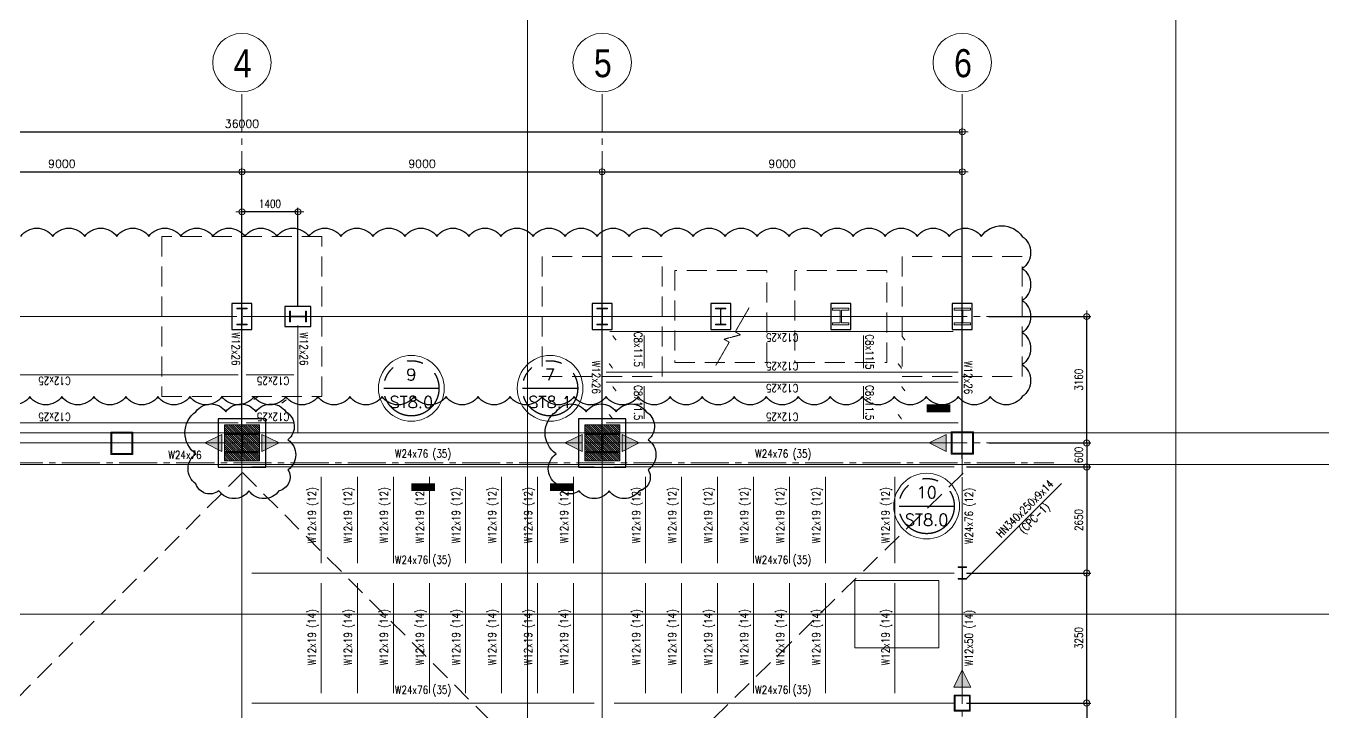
# Model space of a CAD drawing. Header units: millimetres. Extents: x 374056 to 882622, y 26363 to 140094.
# Drawn here: x 734124 to 766536, y 67815 to 84962 of the extents above; entities that cross this region are included whole.
import ezdxf
from ezdxf.enums import TextEntityAlignment as Align

# ---------------------------------------------------------------- set-up
doc = ezdxf.new("R2010")
doc.units = ezdxf.units.MM
doc.header["$MEASUREMENT"] = 0
for name, pattern in [('CENTER', [50.8, 31.75, -6.35, 6.35, -6.35]), ('CENTER2', [28.575, 19.05, -3.175, 3.175, -3.175]), ('HIDDEN', [0.375, 0.25, -0.125]), ('PHANTOM2', [1.25, 0.625, -0.125, 0.125, -0.125, 0.125, -0.125])]:
    doc.linetypes.add(name, pattern=pattern)
doc.layers.get('0').update_dxf_attribs({"lineweight": 9})
for name, color, linetype, lineweight in [('A-ANNO_DIM', 1, 'Continuous', 5), ('A_ARCHITECTURAL BACKGROUND', 251, 'Continuous', 5), ('COLUMN', 4, 'Continuous', 20), ('CUT SECTION 020', 5, 'Continuous', 20), ('HATCH 000 @ 1', 251, 'Continuous', 5), ('HATCH @ 1', 8, 'Continuous', 5), ('OUTLINE', 252, 'CENTER2', 9), ('PEDESTAL CONCRETE', 20, 'Continuous', 25), ('REVCLOUD', 6, 'Continuous', 25), ('S-ANNO-DIMS', 252, 'Continuous', 5), ('S-ANNO-MARK', 2, 'Continuous', 18), ('S-ANNO-NPLT', 7, 'Continuous', 9), ('S-Anno-Symb', 143, 'PHANTOM2', 30), ('S-BEAM', 5, 'Continuous', 9), ('S-BEAM-IDEN', 2, 'Continuous', 9), ('S-CONN', 1, 'Continuous', 9), ('S_foundation', 4, 'HIDDEN', 20), ('S_GRID LINES', 252, 'CENTER', 5), ('TEXT', 6, 'Continuous', 20)]:
    doc.layers.add(name, color=color, linetype=linetype, lineweight=lineweight)
doc.layers.add('S-DETL-GRID', color=62, linetype='Continuous', lineweight=9, plot=False)
doc.styles.add('ARIALNW', font='ARIALN.TTF')
doc.styles.add('ROMANS', font='ROMANS.shx', dxfattribs={"width": 0.8, "height": 40})
doc.styles.add('ROMANSX', font='ROMANS.shx', dxfattribs={"height": 0.09375})
doc.styles.add('SIMPLEX', font='SIMPLEX.shx', dxfattribs={"width": 1.1})
doc.linetypes.add('ZIGZAG', pattern='A,0.0001,-0.2,[131,ltypeshp.shx,S=0.2,R=0,X=-0.2,Y=0],-0.4,[131,ltypeshp.shx,S=0.2,R=180,X=0.2,Y=0],-0.2', length=0.8001)
doc.dimstyles.new('ESCA100', dxfattribs={"dimtxt": 200, "dimasz": 1, "dimexe": 100, "dimexo": 100, "dimgap": 100, "dimtad": 1, "dimdec": 0, "dimrnd": 1, "dimdsep": 46, "dimtxsty": 'ROMANS', "dimblk1": 'ESCADIM_ARW', "dimblk2": 'ESCADIM_ARW', "dimsah": 1, "dimcen": 50, "dimclrd": 256, "dimclre": 256, "dimclrt": 3, "dimadec": 0, "dimazin": 0, "dimtfac": 1, "dimtdec": 0, "dimtofl": 0, "dimtmove": 0, "dimatfit": 3, "dimldrblk": 'ESCADIM_ARW', "dimfxl": 0, "dimtolj": 1, "dimtzin": 0, "dimarcsym": 0})

# ---------------------------------------------------------------- blocks, each defined once
blk = doc.blocks.new('ESCADIM_ARW')
at = {"color": 7}
blk.add_line((-150, 0), (150, 0), dxfattribs=at)
blk.add_circle((0, 0), 75, dxfattribs=at)
blk = doc.blocks.new('*D4')
at = {"layer": 'Defpoints', "color": 0, "ltscale": 0.05, "transparency": 16777216}
for p in [(758088, 74540, 0), (757525, 73940, 0), (760631, 73940)]:
    blk.add_point(p, dxfattribs=at)
at = {"layer": 'S-ANNO-DIMS', "lineweight": -2, "ltscale": 0.05, "transparency": 16777216}
for p, q in [((758188, 74540), (760731, 74540)), ((760631, 74539), (760631, 73941)), ((757625, 73940), (760731, 73940))]:
    blk.add_line(p, q, dxfattribs=at)
for p, rotation in [((760631, 74540), 90), ((760631, 73940), 270)]:
    blk.add_blockref('ESCADIM_ARW', p, dxfattribs=dict(at, rotation=rotation))
at = {"layer": 'S-ANNO-DIMS', "color": 3, "ltscale": 0.05, "transparency": 16777216, "insert": (760431, 74240), "char_height": 200, "attachment_point": 5, "rotation": 90, "style": 'ROMANS'}
blk.add_mtext('\\A1;600', dxfattribs=at)
blk = doc.blocks.new('*D5')
at = {"layer": 'Defpoints', "color": 0, "ltscale": 0.05, "transparency": 16777216}
for p in [(757525, 73940, 0), (757525, 71290, 0), (760631, 71290)]:
    blk.add_point(p, dxfattribs=at)
at = {"layer": 'S-ANNO-DIMS', "lineweight": -2, "ltscale": 0.05, "transparency": 16777216}
for p, q in [((757625, 73940), (760731, 73940)), ((760631, 73939), (760631, 71291)), ((757625, 71290), (760731, 71290))]:
    blk.add_line(p, q, dxfattribs=at)
for p, rotation in [((760631, 73940), 90), ((760631, 71290), 270)]:
    blk.add_blockref('ESCADIM_ARW', p, dxfattribs=dict(at, rotation=rotation))
at = {"layer": 'S-ANNO-DIMS', "color": 3, "ltscale": 0.05, "transparency": 16777216, "insert": (760431, 72615), "char_height": 200, "attachment_point": 5, "rotation": 90, "style": 'ROMANS'}
blk.add_mtext('\\A1;2650', dxfattribs=at)
blk = doc.blocks.new('*D6')
at = {"layer": 'Defpoints', "color": 0, "ltscale": 0.05, "transparency": 16777216}
for p in [(757525, 71290, 0), (760631, 71290), (757525, 68040, 0)]:
    blk.add_point(p, dxfattribs=at)
at = {"layer": 'S-ANNO-DIMS', "lineweight": -2, "ltscale": 0.05, "transparency": 16777216}
for p, q in [((757625, 71290), (760731, 71290)), ((760631, 68041), (760631, 71289)), ((757625, 68040), (760731, 68040))]:
    blk.add_line(p, q, dxfattribs=at)
for p, rotation in [((760631, 71290), 90), ((760631, 68040), 270)]:
    blk.add_blockref('ESCADIM_ARW', p, dxfattribs=dict(at, rotation=rotation))
at = {"layer": 'S-ANNO-DIMS', "color": 3, "ltscale": 0.05, "transparency": 16777216, "insert": (760431, 69665), "char_height": 200, "attachment_point": 5, "rotation": 90, "style": 'ROMANS'}
blk.add_mtext('\\A1;3250', dxfattribs=at)
blk = doc.blocks.new('*D7')
at = {"layer": 'Defpoints', "color": 0, "ltscale": 0.05, "transparency": 16777216}
for p in [(757525, 68040, 0), (757525, 64790, 0), (760631, 64790)]:
    blk.add_point(p, dxfattribs=at)
at = {"layer": 'S-ANNO-DIMS', "lineweight": -2, "ltscale": 0.05, "transparency": 16777216}
for p, q in [((757625, 68040), (760731, 68040)), ((760631, 68039), (760631, 64791)), ((757625, 64790), (760731, 64790))]:
    blk.add_line(p, q, dxfattribs=at)
for p, rotation in [((760631, 68040), 90), ((760631, 64790), 270)]:
    blk.add_blockref('ESCADIM_ARW', p, dxfattribs=dict(at, rotation=rotation))
at = {"layer": 'S-ANNO-DIMS', "color": 3, "ltscale": 0.05, "transparency": 16777216, "insert": (760431, 66415), "char_height": 200, "attachment_point": 5, "rotation": 90, "style": 'ROMANS'}
blk.add_mtext('\\A1;3250', dxfattribs=at)
blk = doc.blocks.new('Bubble')
at = {"layer": 'S-ANNO-NPLT'}
blk.add_circle((0, 0), 0.261, dxfattribs=at)
at = {"layer": 'S-Anno-Symb', "color": 0}
blk.add_line((-0.219, 0), (0.219, 0), dxfattribs=at)
blk.add_circle((0, 0), 0.219, dxfattribs=at)
at = {"layer": 'S-Anno-Symb', "style": 'ROMANSX'}
for tag, p in [('1', (0, 0.109)), ('S1', (0, -0.109))]:
    blk.add_attdef(tag, text='', height=0.0937, dxfattribs=at).set_placement(p, align=Align.MIDDLE_CENTER)
at = {"layer": 'S-Anno-Symb', "style": 'ROMANSX', "width": 1.018385, "flags": 8}
blk.add_attdef('LONG', text='', height=0.0937, dxfattribs=at).set_placement((-0.18, -0.125), (0.18, -0.125), align=Align.FIT)
blk = doc.blocks.new('2F COLUMN LAYOUT')
at = {"layer": 'COLUMN', "ltscale": 0.05, "elevation": 0}
for points in [[(43999, 72095), (43897, 72095), (43897, 72111), (43976, 72111, 0.414214), (43994, 72130), (43994, 72370, 0.414214), (43976, 72389), (43897, 72389), (43897, 72405), (44102, 72405), (44102, 72389), (44022, 72389, 0.414214), (44004, 72370), (44004, 72130, 0.414214), (44022, 72111), (44102, 72111), (44102, 72095), (43999, 72095)], [(43999, 65595), (43897, 65595), (43897, 65611), (43976, 65611, 0.414214), (43994, 65630), (43994, 65870, 0.414214), (43976, 65889), (43897, 65889), (43897, 65905), (44102, 65905), (44102, 65889), (44022, 65889, 0.414214), (44004, 65870), (44004, 65630, 0.414214), (44022, 65611), (44102, 65611), (44102, 65595), (43999, 65595)], [(43999, 58545), (43897, 58545), (43897, 58561), (43976, 58561, 0.414214), (43994, 58580), (43994, 58820, 0.414214), (43976, 58839), (43897, 58839), (43897, 58855), (44102, 58855), (44102, 58839), (44022, 58839, 0.414214), (44004, 58820), (44004, 58580, 0.414214), (44022, 58561), (44102, 58561), (44102, 58545), (43999, 58545)], [(41470, 56000), (41470, 55897), (41454, 55897), (41454, 55976, 0.414214), (41435, 55995), (41195, 55995, 0.414214), (41177, 55976), (41177, 55897), (41161, 55897), (41161, 56102), (41177, 56102), (41177, 56023, 0.414214), (41195, 56004), (41435, 56004, 0.414214), (41454, 56023), (41454, 56102), (41470, 56102), (41470, 56000)]]:
    blk.add_lwpolyline(points, format="xyb", dxfattribs=at)
blk = doc.blocks.new('*D15')
at = {"layer": 'Defpoints', "color": 0, "ltscale": 0.05, "transparency": 16777216}
for p in [(748521, 81317), (739521, 74040), (748521, 74040)]:
    blk.add_point(p, dxfattribs=at)
at = {"layer": 'S-ANNO-DIMS', "lineweight": -2, "ltscale": 0.05, "transparency": 16777216}
for p, q in [((739521, 74140), (739521, 81417)), ((748521, 74140), (748521, 81417)), ((739522, 81317), (748520, 81317))]:
    blk.add_line(p, q, dxfattribs=at)
at = {"layer": 'S-ANNO-DIMS', "lineweight": -2, "ltscale": 0.05, "transparency": 16777216, "rotation": 180}
blk.add_blockref('ESCADIM_ARW', (739521, 81317), dxfattribs=at)
at = {"layer": 'S-ANNO-DIMS', "lineweight": -2, "ltscale": 0.05, "transparency": 16777216}
blk.add_blockref('ESCADIM_ARW', (748521, 81317), dxfattribs=at)
at = {"layer": 'S-ANNO-DIMS', "color": 3, "ltscale": 0.05, "transparency": 16777216, "insert": (744021, 81517), "char_height": 200, "attachment_point": 5, "style": 'ROMANS'}
blk.add_mtext('\\A1;{\\W1;9000}', dxfattribs=at)
blk = doc.blocks.new('*D12')
at = {"layer": 'Defpoints', "color": 0, "ltscale": 0.05, "transparency": 16777216}
for p in [(757521, 81317), (748521, 74040), (757521, 74040)]:
    blk.add_point(p, dxfattribs=at)
at = {"layer": 'S-ANNO-DIMS', "lineweight": -2, "ltscale": 0.05, "transparency": 16777216}
for p, q in [((748521, 74140), (748521, 81417)), ((757521, 74140), (757521, 81417)), ((748522, 81317), (757520, 81317))]:
    blk.add_line(p, q, dxfattribs=at)
at = {"layer": 'S-ANNO-DIMS', "lineweight": -2, "ltscale": 0.05, "transparency": 16777216, "rotation": 180}
blk.add_blockref('ESCADIM_ARW', (748521, 81317), dxfattribs=at)
at = {"layer": 'S-ANNO-DIMS', "lineweight": -2, "ltscale": 0.05, "transparency": 16777216}
blk.add_blockref('ESCADIM_ARW', (757521, 81317), dxfattribs=at)
at = {"layer": 'S-ANNO-DIMS', "color": 3, "ltscale": 0.05, "transparency": 16777216, "insert": (753021, 81517), "char_height": 200, "attachment_point": 5, "style": 'ROMANS'}
blk.add_mtext('\\A1;{\\W1;9000}', dxfattribs=at)
blk = doc.blocks.new('*D13')
at = {"layer": 'Defpoints', "color": 0, "ltscale": 0.05, "transparency": 16777216}
for p in [(757521, 82317), (721521, 74840), (757521, 74040)]:
    blk.add_point(p, dxfattribs=at)
at = {"layer": 'S-ANNO-DIMS', "lineweight": -2, "ltscale": 0.05, "transparency": 16777216}
for p, q in [((721521, 74940), (721521, 82417)), ((757521, 74140), (757521, 82417)), ((721522, 82317), (757520, 82317))]:
    blk.add_line(p, q, dxfattribs=at)
at = {"layer": 'S-ANNO-DIMS', "lineweight": -2, "ltscale": 0.05, "transparency": 16777216, "rotation": 180}
blk.add_blockref('ESCADIM_ARW', (721521, 82317), dxfattribs=at)
at = {"layer": 'S-ANNO-DIMS', "lineweight": -2, "ltscale": 0.05, "transparency": 16777216}
blk.add_blockref('ESCADIM_ARW', (757521, 82317), dxfattribs=at)
at = {"layer": 'S-ANNO-DIMS', "color": 3, "ltscale": 0.05, "transparency": 16777216, "insert": (739521, 82517), "char_height": 200, "attachment_point": 5, "style": 'ROMANS'}
blk.add_mtext('\\A1;{\\W1;36000}', dxfattribs=at)
blk = doc.blocks.new('*D14')
at = {"layer": 'Defpoints', "color": 0, "ltscale": 0.05, "transparency": 16777216}
for p in [(739521, 81317), (730521, 74840), (739521, 74040)]:
    blk.add_point(p, dxfattribs=at)
at = {"layer": 'S-ANNO-DIMS', "lineweight": -2, "ltscale": 0.05, "transparency": 16777216}
for p, q in [((730521, 74940), (730521, 81417)), ((739521, 74140), (739521, 81417)), ((730522, 81317), (739520, 81317))]:
    blk.add_line(p, q, dxfattribs=at)
at = {"layer": 'S-ANNO-DIMS', "lineweight": -2, "ltscale": 0.05, "transparency": 16777216, "rotation": 180}
blk.add_blockref('ESCADIM_ARW', (730521, 81317), dxfattribs=at)
at = {"layer": 'S-ANNO-DIMS', "lineweight": -2, "ltscale": 0.05, "transparency": 16777216}
blk.add_blockref('ESCADIM_ARW', (739521, 81317), dxfattribs=at)
at = {"layer": 'S-ANNO-DIMS', "color": 3, "ltscale": 0.05, "transparency": 16777216, "insert": (735021, 81517), "char_height": 200, "attachment_point": 5, "style": 'ROMANS'}
blk.add_mtext('\\A1;{\\W1;9000}', dxfattribs=at)
blk = doc.blocks.new('2F FRAMING LAYOUT_new')
at = {"layer": 'S-CONN'}
for points in [[(-18500, 9540), (-18929, 9750), (-18500, 9960)], [(-17500, 9540), (-17071, 9750), (-17500, 9960)], [(-9500, 9540), (-9929, 9750), (-9500, 9960)], [(-8500, 9540), (-8071, 9750), (-8500, 9960)], [(-400, 9540), (-829, 9750), (-400, 9960)], [(211, 3650), (0, 4079), (-210, 3650)]]:
    blk.add_hatch(color=256, dxfattribs=at).paths.add_polyline_path(points)
at = {"layer": 'COLUMN', "ltscale": 0.05, "elevation": 0}
for points in [[(-18000, 12700), (-18130, 12700), (-18130, 12720), (-18023, 12720, 0.414214), (-18005, 12737), (-18005, 13083, 0.414214), (-18023, 13101), (-18130, 13101), (-18130, 13120), (-17869, 13120), (-17869, 13101), (-17977, 13101, 0.414214), (-17994, 13083), (-17994, 12737, 0.414214), (-17977, 12720), (-17869, 12720), (-17869, 12700), (-18000, 12700)], [(-16809, 12910), (-16809, 13041), (-16790, 13041), (-16790, 12933, 0.414214), (-16773, 12916), (-16426, 12916, 0.414214), (-16409, 12933), (-16409, 13041), (-16390, 13041), (-16390, 12779), (-16409, 12779), (-16409, 12887, 0.414214), (-16426, 12904), (-16773, 12904, 0.414214), (-16790, 12887), (-16790, 12779), (-16809, 12779), (-16809, 12910)], [(-9000, 12700), (-9130, 12700), (-9130, 12720), (-9023, 12720, 0.414214), (-9005, 12737), (-9005, 13083, 0.414214), (-9023, 13101), (-9130, 13101), (-9130, 13120), (-8869, 13120), (-8869, 13101), (-8977, 13101, 0.414214), (-8994, 13083), (-8994, 12737, 0.414214), (-8977, 12720), (-8869, 12720), (-8869, 12700), (-9000, 12700)], [(-6035, 12700), (-6166, 12700), (-6166, 12720), (-6058, 12720, 0.414214), (-6041, 12737), (-6041, 13083, 0.414214), (-6058, 13101), (-6166, 13101), (-6166, 13120), (-5904, 13120), (-5904, 13101), (-6012, 13101, 0.414214), (-6029, 13083), (-6029, 12737, 0.414214), (-6012, 12720), (-5904, 12720), (-5904, 12700), (-6035, 12700)], [(-3036, 12702), (-3239, 12702), (-3239, 12750), (-3068, 12750, 0.414214), (-3051, 12767), (-3051, 13053, 0.414214), (-3068, 13070), (-3239, 13070), (-3239, 13118), (-2833, 13118), (-2833, 13070), (-3004, 13070, 0.414214), (-3021, 13053), (-3021, 12767, 0.414214), (-3004, 12750), (-2833, 12750), (-2833, 12702), (-3036, 12702)], [(0, 12702), (-203, 12702), (-203, 12750), (-32, 12750, 0.414214), (-15, 12767), (-15, 13053, 0.414214), (-32, 13070), (-203, 13070), (-203, 13118), (204, 13118), (204, 13070), (32, 13070, 0.414214), (15, 13053), (15, 12767, 0.414214), (32, 12750), (204, 12750), (204, 12702), (0, 12702)]]:
    blk.add_lwpolyline(points, format="xyb", dxfattribs=at)
at = {"layer": 'S-ANNO-MARK', "elevation": 0}
for points in [[(-8650, 12318, 30, 30, 0), (-8737, 12431, 0, 0, 0), (-8737, 11621, 30, 30, 0), (-8824, 11734, 0, 0, 0)], [(-1431, 12318, 30, 30, 0), (-1518, 12431, 0, 0, 0), (-1518, 11621, 30, 30, 0), (-1605, 11734, 0, 0, 0)], [(-8650, 11048, 30, 30, 0), (-8737, 11161, 0, 0, 0), (-8737, 10352, 30, 30, 0), (-8824, 10465, 0, 0, 0)], [(-1431, 11048, 30, 30, 0), (-1518, 11161, 0, 0, 0), (-1518, 10352, 30, 30, 0), (-1605, 10465, 0, 0, 0)]]:
    blk.add_lwpolyline(points, format="xyseb", dxfattribs=at)
at = {"layer": 'S-BEAM'}
for p, q in [((-18227, 12910, 0), (-26773, 12910, 0)), ((-17773, 12910, 0), (-15352, 12910, 0)), ((-16600, 10000, 0), (-16600, 12683, 0)), ((-16323, 12910, 0), (-9227, 12910, 0)), ((-8807, 12910, 0), (-6225, 12910, 0)), ((-3263, 12910, 0), (-5845, 12910, 0)), ((-2809, 12910, 0), (-227, 12910, 0)), ((-18000, 10132, 0), (-18000, 12634, 0)), ((-9000, 10132, 0), (-9000, 12634, 0)), ((-227, 12535, 0), (-8807, 12535, 0)), ((-7950, 11617, 0), (-7950, 12435, 0)), ((-2464, 11617, 0), (-2464, 12435, 0)), ((0, 10132, 0), (0, 12634, 0)), ((-26283, 11450, 0), (-18097, 11450, 0)), ((-16700, 11450, 0), (-17897, 11450, 0)), ((-8900, 11517, 0), (-100, 11517, 0)), ((-8900, 11267, 0), (-100, 11267, 0)), ((-7950, 10350, 0), (-7950, 11167, 0)), ((-2464, 10350, 0), (-2464, 11167, 0)), ((-26283, 10250, 0), (-18097, 10250, 0)), ((-16700, 10250, 0), (-17897, 10250, 0)), ((-8900, 10250, 0), (-100, 10250, 0)), ((-26600, 9750, 0), (-18500, 9750, 0)), ((-9500, 9750, 0), (-17500, 9750, 0)), ((-8500, 9750, 0), (-400, 9750, 0)), ((-18001, 9350, 0), (-18000, -9369, 0)), ((-9198, 9150, 0), (-17750, 9150, 0)), ((-9000, 9350, 0), (-9000, -9454, 0)), ((-203, 9150, 0), (-8698, 9150, 0)), ((-16016, 6750, 0), (-16016, 8900, 0)), ((-15116, 6750, 0), (-15116, 8900, 0)), ((-14216, 6750, 0), (-14216, 8900, 0)), ((-13317, 6750, 0), (-13317, 8900, 0)), ((-12417, 6750, 0), (-12417, 8900, 0)), ((-11517, 6750, 0), (-11517, 8900, 0)), ((-10617, 6750, 0), (-10617, 8900, 0)), ((-9718, 6750, 0), (-9718, 8900, 0)), ((-7913, 6750, 0), (-7913, 8900, 0)), ((-7014, 6750, 0), (-7014, 8900, 0)), ((-6114, 6750, 0), (-6114, 8900, 0)), ((-5214, 6750, 0), (-5214, 8900, 0)), ((-4314, 6750, 0), (-4314, 8900, 0)), ((-3415, 6750, 0), (-3415, 8900, 0)), ((-1684, 6750, 0), (-1684, 8900, 0)), ((0, 6755, 0), (1, 8895, 0)), ((-203, 6500, 0), (-17750, 6500, 0)), ((-16016, 3500, 0), (-16016, 6250, 0)), ((-15116, 3500, 0), (-15116, 6250, 0)), ((-14216, 3500, 0), (-14216, 6250, 0)), ((-13317, 3500, 0), (-13317, 6250, 0)), ((-12417, 3500, 0), (-12417, 6250, 0)), ((-11517, 3500, 0), (-11517, 6250, 0)), ((-10617, 3500, 0), (-10617, 6250, 0)), ((-9718, 3500, 0), (-9718, 6250, 0)), ((-7913, 3500, 0), (-7913, 6250, 0)), ((-7014, 3500, 0), (-7014, 6250, 0)), ((-6114, 3500, 0), (-6114, 6250, 0)), ((-5214, 3500, 0), (-5214, 6250, 0)), ((-4314, 3500, 0), (-4314, 6250, 0)), ((-3415, 3500, 0), (-3415, 6250, 0)), ((-1684, 3500, 0), (-1684, 6250, 0)), ((0, 3650, 0), (0, 6245, 0)), ((-9198, 3250, 0), (-17750, 3250, 0)), ((-203, 3250, 0), (-8698, 3250, 0))]:
    blk.add_line(p, q, dxfattribs=at)
at = {"layer": 'S-CONN', "color": 1, "elevation": 0}
for points in [[(-18500, 9960), (-18929, 9750), (-18500, 9540), (-18500, 9961)], [(-17500, 9960), (-17071, 9750), (-17500, 9540), (-17500, 9961)], [(-9500, 9960), (-9929, 9750), (-9500, 9540), (-9500, 9961)], [(-8500, 9960), (-8071, 9750), (-8500, 9540), (-8500, 9961)], [(-400, 9960), (-829, 9750), (-400, 9540), (-400, 9961)], [(-210, 3650), (0, 4079), (211, 3650), (-211, 3650)]]:
    blk.add_lwpolyline(points, dxfattribs=at)
blk = doc.blocks.new('*D205')
at = {"layer": 'Defpoints', "color": 0, "ltscale": 0.05, "transparency": 16777216}
for p in [(758088, 77700, 0), (760631, 77700), (758088, 74540, 0)]:
    blk.add_point(p, dxfattribs=at)
at = {"layer": 'S-ANNO-DIMS', "lineweight": -2, "ltscale": 0.05, "transparency": 16777216}
for p, q in [((758188, 77700), (760731, 77700)), ((760631, 74541), (760631, 77699)), ((758188, 74540), (760731, 74540))]:
    blk.add_line(p, q, dxfattribs=at)
for p, rotation in [((760631, 77700), 90), ((760631, 74540), 270)]:
    blk.add_blockref('ESCADIM_ARW', p, dxfattribs=dict(at, rotation=rotation))
at = {"layer": 'S-ANNO-DIMS', "color": 3, "ltscale": 0.05, "transparency": 16777216, "insert": (760431, 76120), "char_height": 200, "attachment_point": 5, "rotation": 90, "style": 'ROMANS'}
blk.add_mtext('\\A1;3160', dxfattribs=at)
blk = doc.blocks.new('*D206')
at = {"layer": 'Defpoints', "color": 0, "ltscale": 0.05, "transparency": 16777216}
for p in [(739521, 80317), (740921, 77864, 0), (739521, 74840, 0)]:
    blk.add_point(p, dxfattribs=at)
at = {"layer": 'S-ANNO-DIMS', "lineweight": -2, "ltscale": 0.05, "transparency": 16777216}
for p, q in [((739521, 74940), (739521, 80417)), ((740921, 77964), (740921, 80417)), ((740920, 80317), (739522, 80317))]:
    blk.add_line(p, q, dxfattribs=at)
at = {"layer": 'S-ANNO-DIMS', "lineweight": -2, "ltscale": 0.05, "transparency": 16777216, "rotation": 180}
blk.add_blockref('ESCADIM_ARW', (739521, 80317), dxfattribs=at)
at = {"layer": 'S-ANNO-DIMS', "lineweight": -2, "ltscale": 0.05, "transparency": 16777216}
blk.add_blockref('ESCADIM_ARW', (740921, 80317), dxfattribs=at)
at = {"layer": 'S-ANNO-DIMS', "color": 3, "ltscale": 0.05, "transparency": 16777216, "insert": (740221, 80517), "char_height": 200, "attachment_point": 5, "style": 'ROMANS'}
blk.add_mtext('\\A1;1400', dxfattribs=at)

msp = doc.modelspace()

# ---------------------------------------------------------------- hatches: boundary and pattern name
at = {"layer": 'HATCH 000 @ 1'}
h = msp.add_hatch(dxfattribs=at)
h.set_pattern_fill('ANSI31', color=256, scale=300, angle=90)
h.set_pattern_definition([(135, (381132.305, 1564.214), (-26.5165043, -26.5165043), [])])
h.paths.add_polyline_path([(739959.93885, 74991.75083), (739084.93885, 74991.75083), (739084.93885, 74091.75083), (739959.93885, 74091.75083)])
h = msp.add_hatch(dxfattribs=at)
h.set_pattern_fill('ANSI31', color=256, scale=300, angle=90)
h.set_pattern_definition([(135, (390133.01, 1564.214), (-26.5165043, -26.5165043), [])])
h.paths.add_polyline_path([(748960.64518, 74991.75083), (748085.64518, 74991.75083), (748085.64518, 74091.75083), (748960.64518, 74091.75083)])
at = {"layer": 'HATCH @ 1', "ltscale": 0.5}
h = msp.add_hatch(dxfattribs=at)
h.set_pattern_fill('ANSI31', color=256, scale=150, angle=180, style=0)
h.set_pattern_definition([(225, (5.534, 9.155), (13.25825215, -13.25825215), [])])
h.paths.add_polyline_path([(739121.01819, 74790.23398), (739921.01819, 74790.23398), (739921.01819, 74754.23398), (739535.01819, 74754.23398), (739535.01819, 74326.23398), (739921.01819, 74326.23398), (739921.01819, 74290.23398), (739121.01819, 74290.23398), (739121.01819, 74326.23398), (739507.01819, 74326.23398), (739507.01819, 74754.23398), (739121.01819, 74754.23398)])
h = msp.add_hatch(dxfattribs=at)
h.set_pattern_fill('ANSI31', color=256, scale=150, angle=180, style=0)
h.set_pattern_definition([(225, (9005.534, 9.155), (13.25825215, -13.25825215), [])])
h.paths.add_polyline_path([(748121.01819, 74790.23398), (748921.01819, 74790.23398), (748921.01819, 74754.23398), (748535.01819, 74754.23398), (748535.01819, 74326.23398), (748921.01819, 74326.23398), (748921.01819, 74290.23398), (748121.01819, 74290.23398), (748121.01819, 74326.23398), (748507.01819, 74326.23398), (748507.01819, 74754.23398), (748121.01819, 74754.23398)])
at = {"layer": 'HATCH @ 1', "ltscale": 0.05}
h = msp.add_hatch(dxfattribs=at)
h.set_pattern_fill('ANSI31', color=256, scale=250, style=0)
h.set_pattern_definition([(45, (713521.638, -1004.587), (-22.097087, 22.097087), [])])
h.paths.add_polyline_path([(757341.01819, 67860.23398), (757701.01819, 67860.23398), (757701.01819, 68220.23398), (757341.01819, 68220.23398)], flags=16)
h.paths.add_polyline_path([(757321.01819, 67840.23398), (757721.01819, 67840.23398), (757721.01819, 68240.23398), (757321.01819, 68240.23398)])

# ---------------------------------------------------------------- linework, layer by layer
at = {"color": 1, "ltscale": 0.05}
msp.add_xline((829483.82352, 74001.669), (1, 0), dxfattribs=at)
at = {"color": 2, "ltscale": 0.05}
msp.add_xline((870391.28772, 70259.96912), (1, 0), dxfattribs=at)
at = {"ltscale": 0.05}
msp.add_lwpolyline([(754838.22192, 71098.96912), (756931.22192, 71098.96912), (756931.22192, 69420.96912), (754838.22192, 69420.96912)], close=True, dxfattribs=at)
for centre in [(739521.01819, 84044.63375, -0.00004), (748521.01819, 84044.63375, -0.00004), (757521.01819, 84044.63375, -0.00004)]:
    msp.add_circle(centre, 730.45818)
at = {"layer": 'A-ANNO_DIM', "ltscale": 0.05}
msp.add_line((739521.01819, 74921.92409, -0.00004), (739521.01819, 77423.83098, -0.00005), dxfattribs=at)
at = {"layer": 'A_ARCHITECTURAL BACKGROUND', "linetype": 'HIDDEN', "ltscale": 2000}
for p, q in [((739538.61593, 73801.77803, -0.00006), (721521.01819, 55757.17935, -0.00004)), ((739532.80022, 73801.77803, -0.00006), (757550.39796, 55757.17935, -0.00004)), ((739535.70807, 56089.28851, -0.00006), (757558.747, 73801.77803, -0.00005))]:
    msp.add_line(p, q, dxfattribs=at)
at = {"layer": 'COLUMN', "ltscale": 0.05}
for points, elevation in [([(736240.8003, 74254.07903), (736794.8003, 74254.07903), (736794.8003, 74808.07903), (736240.8003, 74808.07903)], -0.00002), ([(736265.8003, 74279.07903), (736769.8003, 74279.07903), (736769.8003, 74783.07903), (736265.8003, 74783.07903)], -0.00002), ([(739121.01819, 74790.23398), (739921.01819, 74790.23398), (739921.01819, 74754.23398), (739535.01819, 74754.23398), (739535.01819, 74326.23398), (739921.01819, 74326.23398), (739921.01819, 74290.23398), (739121.01819, 74290.23398), (739121.01819, 74326.23398), (739507.01819, 74326.23398), (739507.01819, 74754.23398), (739121.01819, 74754.23398)], -0.00004), ([(748121.01819, 74790.23398), (748921.01819, 74790.23398), (748921.01819, 74754.23398), (748535.01819, 74754.23398), (748535.01819, 74326.23398), (748921.01819, 74326.23398), (748921.01819, 74290.23398), (748121.01819, 74290.23398), (748121.01819, 74326.23398), (748507.01819, 74326.23398), (748507.01819, 74754.23398), (748121.01819, 74754.23398)], -0.00004), ([(757244.01819, 74263.23398), (757798.01819, 74263.23398), (757798.01819, 74817.23398), (757244.01819, 74817.23398)], -0.00004), ([(757269.01819, 74288.23398), (757773.01819, 74288.23398), (757773.01819, 74792.23398), (757269.01819, 74792.23398)], -0.00004), ([(757321.01819, 67840.23398), (757721.01819, 67840.23398), (757721.01819, 68240.23398), (757321.01819, 68240.23398)], -0.00004), ([(757341.01819, 67860.23398), (757701.01819, 67860.23398), (757701.01819, 68220.23398), (757341.01819, 68220.23398)], -0.00004)]:
    msp.add_lwpolyline(points, close=True, dxfattribs=dict(at, elevation=elevation))
at = {"layer": 'CUT SECTION 020', "color": 1, "linetype": 'ZIGZAG', "ltscale": 50, "elevation": -0.00005}
for points in [[(739959.93885, 74991.75083), (739084.93885, 74991.75083), (739084.93885, 74091.75083), (739959.93885, 74091.75083)], [(748960.64518, 74991.75083), (748085.64518, 74991.75083), (748085.64518, 74091.75083), (748960.64518, 74091.75083)]]:
    msp.add_lwpolyline(points, close=True, dxfattribs=at)
at = {"layer": 'OUTLINE', "ltscale": 0.05, "elevation": 0.00001}
msp.add_lwpolyline([(752194.64906, 77919.25613), (751847.33025, 77317.68232), (751977.23406, 77242.68232), (751567.42644, 77132.8747), (751697.33025, 77057.8747), (751358.75202, 76471.44002)], dxfattribs=at)
at = {"layer": 'PEDESTAL CONCRETE', "ltscale": 0.05}
for points, elevation in [([(739771.01819, 78025.23398), (739271.01819, 78025.23398), (739271.01819, 77375.23398), (739771.01819, 77375.23398)], -0.00004), ([(741246.01819, 77450.23398), (741246.01819, 77950.23398), (740596.01819, 77950.23398), (740596.01819, 77450.23398)], 0.00004), ([(748771.01819, 78025.23398), (748271.01819, 78025.23398), (748271.01819, 77375.23398), (748771.01819, 77375.23398)], -0.00004), ([(751735.64262, 78025.23398), (751235.64262, 78025.23398), (751235.64262, 77375.23398), (751735.64262, 77375.23398)], -0.00001), ([(754734.72035, 78025.23398), (754234.72035, 78025.23398), (754234.72035, 77375.23398), (754734.72035, 77375.23398)], -0.00001), ([(757771.01819, 78025.23398), (757271.01819, 78025.23398), (757271.01819, 77375.23398), (757771.01819, 77375.23398)], -0.00004), ([(738930.93885, 75145.75083), (738930.93885, 73937.75083), (740113.93885, 73937.75083), (740113.93885, 75145.75083)], -0.00005), ([(747931.64518, 75145.75083), (747931.64518, 73937.75083), (749114.64518, 73937.75083), (749114.64518, 75145.75083)], -0.00005)]:
    msp.add_lwpolyline(points, close=True, dxfattribs=dict(at, elevation=elevation))
at = {"layer": 'REVCLOUD', "ltscale": 0.05}
msp.add_lwpolyline([(733994.31251, 79700.23398, -0.52056705), (734794.31251, 79700.23398, -0.52056705), (735594.31251, 79700.23398, -0.52056705), (736394.31251, 79700.23398, -0.52056705), (737194.31251, 79700.23398, -0.52056705), (737994.31251, 79700.23398, -0.52056705), (738794.31251, 79700.23398, -0.52056705), (739594.31251, 79700.23398, -0.52056705), (740394.31251, 79700.23398, -0.52056705), (741194.31251, 79700.23398, -0.52056705), (741994.31251, 79700.23398, -0.52056705), (742794.31251, 79700.23398, -0.52056705), (743594.31251, 79700.23398, -0.52056705), (744394.31251, 79700.23398, -0.52056705), (745194.31251, 79700.23398, -0.52056705), (745994.31251, 79700.23398, -0.52056705), (746794.31251, 79700.23398, -0.52056705), (747594.31251, 79700.23398, -0.52056705), (748394.31251, 79700.23398, -0.52056705), (749194.31251, 79700.23398, -0.52056705), (749994.31251, 79700.23398, -0.52056705), (750794.31251, 79700.23398, -0.52056705), (751594.31251, 79700.23398, -0.52056705), (752394.31251, 79700.23398, -0.52056705), (753194.31251, 79700.23398, -0.52056705), (753994.31251, 79700.23398, -0.52056705), (754794.31251, 79700.23398, -0.52056705), (755594.31251, 79700.23398, -0.52056705), (756394.31251, 79700.23398, -0.52056705), (757194.31251, 79700.23398, -0.52056705), (757994.31251, 79700.23398, -0.52056705), (759021.01819, 79700.23398, -0.52056705), (759021.01819, 78900.23398, -0.52056705), (759021.01819, 78100.23398, -0.52056705), (759021.01819, 77300.23398, -0.52056705), (759021.01819, 76500.23398, -0.52056705), (759021.01819, 75700.23398, -0.52056705), (758221.01819, 75700.23398, -0.52056705), (757421.01819, 75700.23398, -0.52056705), (756621.01819, 75700.23398, -0.52056705), (755821.01819, 75700.23398, -0.52056705), (755021.01819, 75700.23398, -0.52056705), (754221.01819, 75700.23398, -0.52056705), (753421.01819, 75700.23398, -0.52056705), (752621.01819, 75700.23398, -0.52056705), (751821.01819, 75700.23398, -0.52056705), (751021.01819, 75700.23398, -0.52056705), (750221.01819, 75700.23398, -0.52056705), (749421.01819, 75700.23398, -0.52056705), (748621.01819, 75700.23398, -0.52056705), (747821.01819, 75700.23398, -0.52056705), (747021.01819, 75700.23398, -0.52056705), (746221.01819, 75700.23398, -0.52056705), (745421.01819, 75700.23398, -0.52056705), (744621.01819, 75700.23398, -0.52056705), (743821.01819, 75700.23398, -0.52056705), (743021.01819, 75700.23398, -0.52056705), (742221.01819, 75700.23398, -0.52056705), (741421.01819, 75700.23398, -0.52056705), (740621.01819, 75700.23398, -0.52056705), (739821.01819, 75700.23398, -0.52056705), (739021.01819, 75700.23398, -0.52056705), (738221.01819, 75700.23398, -0.52056705), (737421.01819, 75700.23398, -0.52056705), (736621.01819, 75700.23398, -0.52056705), (735821.01819, 75700.23398, -0.52056705), (735021.01819, 75700.23398, -0.52056705), (734221.01819, 75700.23398, -0.52056705), (733421.01819, 75700.23398, -0.52056705)], format="xyb", dxfattribs=at)
at = {"layer": 'REVCLOUD', "ltscale": 0.05, "elevation": -0.00005}
for points in [[(738370.66463, 73518.09081, -0.52056705), (738370.66463, 74268.09081, -0.52056705), (738370.66463, 75320.75728, -0.52056705), (739120.66463, 75320.75728, -0.52056705), (739870.66463, 75320.75728, -0.52056705), (740620.66463, 75320.75728, -0.52056705), (740670.66463, 74620.75728, -0.52056705), (740670.66463, 73870.75728, -0.52056705), (740446.99786, 73344.42404, -0.52056705), (739696.99786, 73344.42404, -0.52056705), (738946.99786, 73344.42404, -0.52056705)], [(747371.37096, 73518.09081, -0.52056705), (747371.37096, 74268.09081, -0.52056705), (747371.37096, 75320.75728, -0.52056705), (748121.37096, 75320.75728, -0.52056705), (748871.37096, 75320.75728, -0.52056705), (749621.37096, 75320.75728, -0.52056705), (749671.37096, 74620.75728, -0.52056705), (749671.37096, 73870.75728, -0.52056705), (749447.70419, 73344.42404, -0.52056705), (748697.70419, 73344.42404, -0.52056705), (747947.70419, 73344.42404, -0.52056705)]]:
    msp.add_lwpolyline(points, format="xyb", close=True, dxfattribs=at)
at = {"layer": 'S-ANNO-MARK', "elevation": 0.00004}
msp.add_lwpolyline([(739930.65714, 75705.79262, 29.99952, 29.99952, 0), (739817.61282, 75618.79148, 0, 0, 0), (740627.19037, 75618.79148, 29.99952, 29.99952, 0), (740514.14604, 75531.79035, 0, 0, 0)], format="xyseb", dxfattribs=at)
at = {"layer": 'S-Anno-Symb', "linetype": 'ByBlock'}
for points, elevation in [([(756630.2645, 73784.00345, 0, 0, 0), (756630.2645, 75405.89105, 196.07256, 196.07256, 0), (757218.48218, 75405.89105, 0, 0, 0)], -0.00005), ([(743754.14175, 75084.31549, 0, 0, 0), (743754.14175, 73437.01221, 196.07256, 196.07256, 0), (744342.35943, 73437.01221, 0, 0, 0)], 0.00004), ([(747221.01819, 75084.31549, 0, 0, 0), (747221.01819, 73437.01221, 196.07256, 196.07256, 0), (747809.23587, 73437.01221, 0, 0, 0)], -0.00005)]:
    msp.add_lwpolyline(points, format="xyseb", dxfattribs=dict(at, elevation=elevation))
at = {"layer": 'S-BEAM-IDEN', "color": 3}
msp.add_line((757622.76104, 71151.67698, -0.00004), (759998.02798, 73526.94392, -0.00004), dxfattribs=at)
at = {"layer": 'S-DETL-GRID'}
for p, q in [((746656.38805, 115476.70862, 0), (746656.38805, 47676.70872, 0)), ((762856.38805, 115476.70862, 0), (762856.38805, 47676.70872, 0)), ((811456.38805, 74796.70868, 0), (714256.38805, 74796.70868, 0))]:
    msp.add_line(p, q, dxfattribs=at)
at = {"layer": 'S_foundation', "ltscale": 2000}
for points, elevation in [([(737521.01819, 75700.23398), (741521.01819, 75700.23398), (741521.01819, 79700.23398), (737521.01819, 79700.23398)], -0.00004), ([(747021.01819, 76200.23398), (750021.01819, 76200.23398), (750021.01819, 79200.23398), (747021.01819, 79200.23398)], -0.00004), ([(756021.01819, 76200.23398), (759021.01819, 76200.23398), (759021.01819, 79200.23398), (756021.01819, 79200.23398)], -0.00004), ([(750335.64262, 76550.23398), (752635.64262, 76550.23398), (752635.64262, 78850.23398), (750335.64262, 78850.23398)], -0.00001), ([(753334.72035, 76550.23398), (755634.72035, 76550.23398), (755634.72035, 78850.23398), (753334.72035, 78850.23398)], -0.00001)]:
    msp.add_lwpolyline(points, close=True, dxfattribs=dict(at, elevation=elevation))
at = {"layer": 'S_GRID LINES', "linetype": 'CENTER2', "ltscale": 50}
for p, q in [((739521.01819, 52302.51741, -0.00004), (739521.01819, 83314.17557, -0.00004)), ((748521.01819, 52302.51741, -0.00004), (748521.01819, 83314.17557, -0.00004)), ((757521.01819, 52302.51741, -0.00004), (757521.01819, 83314.17557, -0.00004)), ((718117.38128, 77700.23398, -0.00003), (759811.73819, 77700.23398, -0.00008)), ((718117.38128, 74540.23398, 0), (759811.73819, 74540.23398, -0.00005)), ((716447.76259, 74040.23398, 0), (759811.73819, 74040.23398, -0.00005))]:
    msp.add_line(p, q, dxfattribs=at)

# ---------------------------------------------------------------- block references
msp.add_blockref('2F COLUMN LAYOUT', (713521.01819, -959.76602, -0.00004))
at = {"layer": 'A-ANNO_DIM'}
msp.add_blockref('2F FRAMING LAYOUT_new', (757520.61503, 64790.23398, -0.00003), dxfattribs=at)
at = {"layer": 'S-Anno-Symb', "xscale": 3149.760000000242, "yscale": 3149.760000000242, "zscale": 3149.760000000242}
for p, values in [((743754.14175, 75905.68146, 0.00004), {'1': '9', 'S1': 'ST8.0'}), ((747221.01819, 75905.68146, -0.00005), {'1': '7', 'S1': 'ST8.1'}), ((756630.2645, 72962.63747, -0.00005), {'1': '10', 'S1': 'ST8.0'})]:
    msp.add_blockref('Bubble', p, dxfattribs=at).add_auto_attribs(values)

# ---------------------------------------------------------------- texts
at = {"layer": 'S-ANNO-DIMS', "color": 52, "char_height": 200, "attachment_point": 5, "style": 'SIMPLEX'}
for s, insert, rotation in [('\\A1;{\\W0.8;W12x26}', (739371.01819, 76891.17073, 0.00002), 270), ('\\A1;{\\W0.8;W12x26}', (741071.01819, 76891.17073, 0.00004), 270), ('\\A1;{\\W0.8;C8x11.5}', (749420.97584, 76879.3717, -0.00007), 270), ('\\A1;{\\W0.8;C12x25}', (753021.01819, 77174.83098, -0.00005), 180), ('\\A1;{\\W0.8;C8x11.5}', (755206.2854, 76816.1702, -0.00003), 270), ('\\A1;{\\W0.8;W12x26}', (748371.01819, 76182.53248, -0.0001), 270), ('\\A1;{\\W0.8;C12x25}', (753021.01819, 76457.50942, -0.00005), 180), ('\\A1;{\\W0.8;W12x26}', (757671.01819, 76172.87754, -0.00004), 270), ('\\A1;{\\W0.8;C12x25}', (734836.8983, 76090.70124, 0.00003), 180), ('\\A1;{\\W0.8;C12x25}', (740299.19641, 76090.70124, 0.00007), 180), ('\\A1;{\\W0.8;C8x11.5}', (749420.97584, 75546.70511, -0.00004), 270), ('\\A1;{\\W0.8;C12x25}', (753021.01819, 75907.55554, -0.00006), 180), ('\\A1;{\\W0.8;C8x11.5}', (755206.2854, 75546.70511, -0.00005), 270), ('\\A1;{\\W0.8;C12x25}', (734836.8983, 75190.23398, 0.00001), 180), ('\\A1;{\\W0.8;C12x25}', (740299.19641, 75190.23398, 0.00005), 180), ('\\A1;{\\W0.8;C12x25}', (753021.01819, 75190.23398, -0.00006), 180), ('\\A1;{\\W0.8;HN340x250x9x14\\P(CPC-1)}', (759225.4485, 72754.36444, -0.00004), 45.004492457), ('\\A1;{\\W0.8;W12x19 (12)}', (741304.34489, 72733.5061, 0.00004), 90), ('\\A1;{\\W0.8;W12x19 (12)}', (742204.0682, 72733.5061, 0.00004), 90), ('\\A1;{\\W0.8;W12x19 (12)}', (743103.79152, 72733.5061, 0.00004), 90), ('\\A1;{\\W0.8;W12x19 (12)}', (744003.51484, 72733.5061, 0.00004), 90), ('\\A1;{\\W0.8;W12x19 (12)}', (744903.23816, 72733.5061, 0.00004), 90), ('\\A1;{\\W0.8;W12x19 (12)}', (745802.96148, 72733.5061, 0.00004), 90), ('\\A1;{\\W0.8;W12x19 (12)}', (746702.6848, 72733.5061, 0.00004), 90), ('\\A1;{\\W0.8;W12x19 (12)}', (747602.40812, 72733.5061, 0.00004), 90), ('\\A1;{\\W0.8;W12x19 (12)}', (749406.8473, 72733.5061, -0.0001), 90), ('\\A1;{\\W0.8;W12x19 (12)}', (750306.57062, 72733.5061, 0.00005), 90), ('\\A1;{\\W0.8;W12x19 (12)}', (751206.29394, 72733.5061, 0.00005), 90), ('\\A1;{\\W0.8;W12x19 (12)}', (752106.01726, 72733.5061, 0.00004), 90), ('\\A1;{\\W0.8;W12x19 (12)}', (753005.74058, 72733.5061, 0.00004), 90), ('\\A1;{\\W0.8;W12x19 (12)}', (753905.4639, 72733.5061, 0.00004), 90), ('\\A1;{\\W0.8;W12x19 (12)}', (755636.16197, 72733.5061, 0.00009), 90), ('\\A1;{\\W0.8;W24x76 (12)}', (757721.46692, 72715.23398, -0.00004), 90), ('\\A1;{\\W0.8;W12x19 (14)}', (741304.37, 69683.5061, 0.00004), 90), ('\\A1;{\\W0.8;W12x19 (14)}', (742204.09332, 69683.5061, 0.00004), 90), ('\\A1;{\\W0.8;W12x19 (14)}', (743103.81664, 69683.5061, 0.00004), 90), ('\\A1;{\\W0.8;W12x19 (14)}', (744003.53996, 69683.5061, 0.00004), 90), ('\\A1;{\\W0.8;W12x19 (14)}', (744903.26328, 69683.5061, 0.00004), 90), ('\\A1;{\\W0.8;W12x19 (14)}', (745802.9866, 69683.5061, 0.00004), 90), ('\\A1;{\\W0.8;W12x19 (14)}', (746702.70992, 69683.5061, 0.00004), 90), ('\\A1;{\\W0.8;W12x19 (14)}', (747602.43324, 69683.5061, 0.00004), 90), ('\\A1;{\\W0.8;W12x19 (14)}', (749406.87242, 69683.5061, -0.0001), 90), ('\\A1;{\\W0.8;W12x19 (14)}', (750306.59574, 69683.5061, 0.00005), 90), ('\\A1;{\\W0.8;W12x19 (14)}', (751206.31906, 69683.5061, 0.00005), 90), ('\\A1;{\\W0.8;W12x19 (14)}', (752106.04238, 69683.5061, 0.00004), 90), ('\\A1;{\\W0.8;W12x19 (14)}', (753005.7657, 69683.5061, 0.00004), 90), ('\\A1;{\\W0.8;W12x19 (14)}', (753905.48902, 69683.5061, 0.00004), 90), ('\\A1;{\\W0.8;W12x19 (14)}', (755636.18709, 69683.5061, 0.00009), 90), ('\\A1;{\\W0.8;W12x50 (14)}', (757721.69823, 69665.23398, -0.00004), 90)]:
    msp.add_mtext(s, dxfattribs=dict(at, insert=insert, rotation=rotation))
for s, insert in [('\\A1;{\\W0.8;W24x76}', (738096.01819, 74240.23398, -0.00005)), ('\\A1;{\\W0.8;W24x76 (35)}', (744046.64204, 74240.23398, -0.00005)), ('\\A1;{\\W0.8;W24x76 (35)}', (753046.69366, 74240.23398, -0.00004)), ('\\A1;{\\W0.8;W24x76 (35)}', (744046.64204, 71590.23398, -0.00003)), ('\\A1;{\\W0.8;W24x76 (35)}', (753046.69366, 71590.23398, -0.00003)), ('\\A1;{\\W0.8;W24x76 (35)}', (744046.64204, 68340.23398, -0.00003)), ('\\A1;{\\W0.8;W24x76 (35)}', (753046.69366, 68340.23398, -0.00003))]:
    msp.add_mtext(s, dxfattribs=dict(at, insert=insert))
at = {"layer": 'TEXT', "char_height": 699.99972, "width": 4402.7698739, "attachment_point": 1, "style": 'ARIALNW'}
for s, insert in [('4', (739315.48628, 84381.05907, -0.00004)), ('5', (748315.48628, 84381.05907, -0.00004)), ('6', (757315.48628, 84381.05907, -0.00004))]:
    msp.add_mtext(s, dxfattribs=dict(at, insert=insert))

# ---------------------------------------------------------------- dimensions: what is measured, and where the dimension line sits
at = {"layer": 'S-ANNO-DIMS', "ltscale": 0.05}
for base, p1, p2, picture, middle in [((757521.01819, 82316.57748, -0.00004), (721521.01819, 74840.23398, -0.00004), (757521.01819, 74040.23398, -0.00004), '*D13', (739521.01819, 82516.57748, -0.00004)), ((739521.01819, 81316.57748, -0.00004), (730521.01819, 74840.23398, -0.00004), (739521.01819, 74040.23398, -0.00004), '*D14', (735021.01819, 81516.57748, -0.00004)), ((748521.01819, 81316.57748, -0.00004), (739521.01819, 74040.23398, -0.00004), (748521.01819, 74040.23398, -0.00004), '*D15', (744021.01819, 81516.57748, -0.00004)), ((757521.01819, 81316.57748, -0.00004), (748521.01819, 74040.23398, -0.00004), (757521.01819, 74040.23398, -0.00004), '*D12', (753021.01819, 81516.57748, -0.00004))]:
    dim = msp.add_linear_dim(base=base, p1=p1, p2=p2, text='{\\W1;<>}', dimstyle='ESCA100', dxfattribs=at)
    dim.commit()
    dim.dimension.update_dxf_attribs({"geometry": picture, "text_midpoint": middle})
for base, p1, p2, angle, picture, middle in [((739521.01819, 80316.57748, -0.00004), (740921.01819, 77863.83098, -0.00004), (739521.01819, 74840.23398, -0.00004), 180, '*D206', (740221.01819, 80516.57748, -0.00004)), ((760631.3641, 77700.23398, -0.00004), (758087.89885, 74540.23398, -0.00003), (758087.89885, 77700.23398, -0.00003), 270, '*D205', (760431.3641, 76120.23398, -0.00004)), ((760631.3641, 71290.23398, -0.00005), (757524.84404, 73940.23398, -0.00004), (757524.84404, 71290.23398, -0.00004), 90, '*D5', (760431.3641, 72615.23398, -0.00005)), ((760631.3641, 71290.23398, -0.00005), (757524.84404, 68040.23398, -0.00004), (757524.84404, 71290.23398, -0.00004), 270, '*D6', (760431.3641, 69665.23398, -0.00005)), ((760631.3641, 64790.23398, -0.00005), (757524.84404, 68040.23398, -0.00004), (757524.84404, 64790.23398, -0.00004), 90, '*D7', (760431.3641, 66415.23398, -0.00005))]:
    dim = msp.add_linear_dim(base=base, p1=p1, p2=p2, angle=angle, dimstyle='ESCA100', dxfattribs=at)
    dim.commit()
    dim.dimension.update_dxf_attribs({"geometry": picture, "text_midpoint": middle})
dim = msp.add_linear_dim(base=(760631.3641, 73940.23398, -0.00004), p1=(758087.89885, 74540.23398, -0.00003), p2=(757524.84404, 73940.23398, -0.00004), angle=90, dimstyle='ESCA100', dxfattribs=at)
dim.commit()
dim.dimension.update_dxf_attribs({"geometry": '*D4', "text_midpoint": (760631.3641, 74240.23398, -0.00004), "dimtype": 160})

doc.saveas('drawing.dxf')
